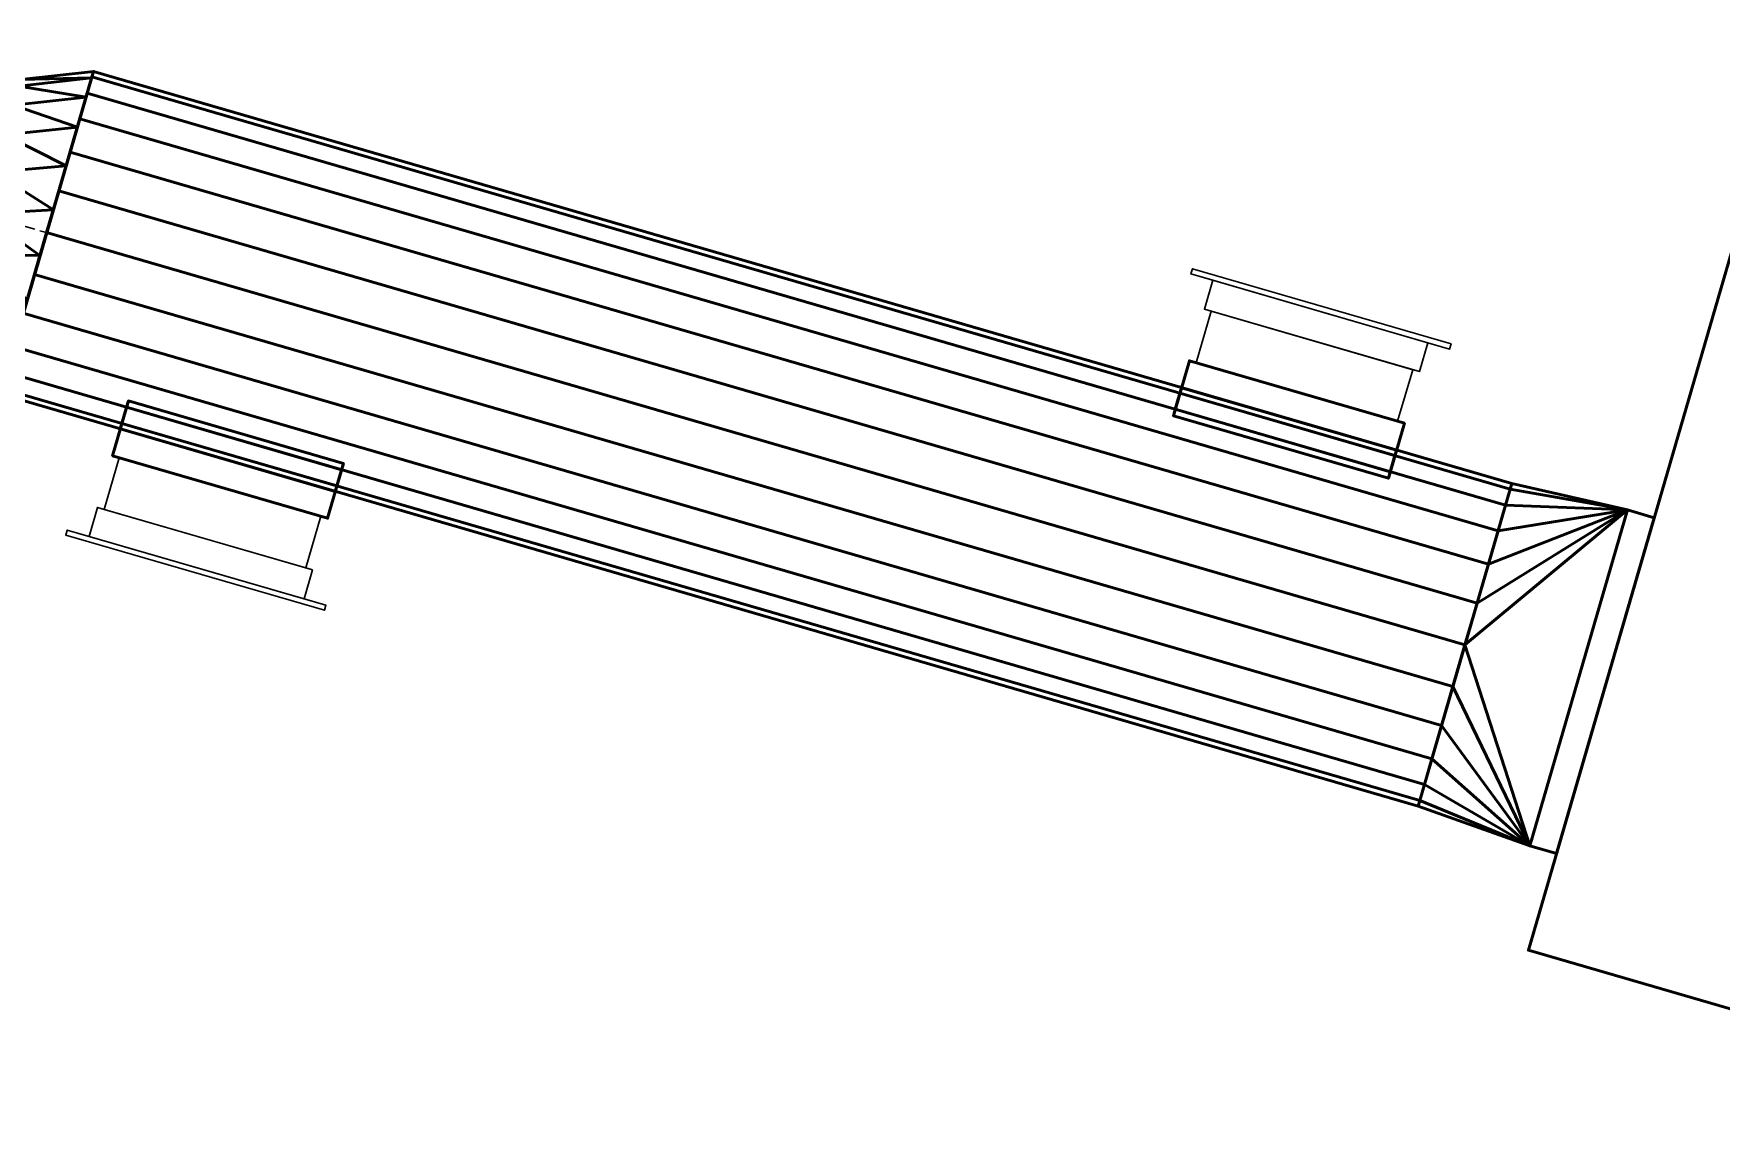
# Model space of a CAD drawing. Header units: inches. Extents: x -1654 to 1344, y -1538 to 36.
# Drawn here: x 440.2 to 500.5, y -912.4 to -873.4 of the extents above; entities that cross this region are included whole.
import ezdxf

# ---------------------------------------------------------------- set-up
doc = ezdxf.new("R2010")
doc.units = ezdxf.units.IN
doc.header["$MEASUREMENT"] = 0
doc.linetypes.add('Center', pattern=[1.25, 0.25, -0.1875, 0.625, -0.1875])
for name, color, linetype, lineweight in [('M-EQPT', 2, 'Continuous', 50), ('M-HVAC-CDFF', 3, 'Continuous', 30), ('M-HVAC-CDFF-SA', 3, 'Continuous', 30), ('M-HVAC-DUCT', 1, 'Center', 30), ('M-HVAC-DUCT-SA', 1, 'Continuous', 50)]:
    doc.layers.add(name, color=color, linetype=linetype, lineweight=lineweight)

# ---------------------------------------------------------------- blocks, each defined once
blk = doc.blocks.new('Heat Pump - Horizontal - Water Source - Heat Pump 3 Ton Horizontal-844840-_3D_')
at = {"layer": 'M-EQPT'}
mesh = blk.add_polyface(dxfattribs=at)
corners = [(-14.998, 12.199, 7.75), (-14.998, 12.199, -7.75), (-27.498, 12.199, -7.75), (-27.498, 12.199, 7.75)]
mesh.append_faces([[corners[k] for k in face] for face in [(2, 3, 0, 1)]])
mesh = blk.add_polyface(dxfattribs=at)
corners = [(-27.498, 12.199, -7.75), (-14.998, 12.199, -7.75), (-14.998, 11.199, -7.75), (-27.498, 11.199, -7.75)]
mesh.append_faces([[corners[k] for k in face] for face in [(0, 1, 2, 3)]])
mesh = blk.add_polyface(dxfattribs=at)
corners = [(-27.498, 12.199, 7.75), (-27.498, 12.199, -7.75), (-27.498, 11.199, -7.75), (-27.498, 11.199, 7.75)]
mesh.append_faces([[corners[k] for k in face] for face in [(0, 1, 2, 3)]])
mesh = blk.add_polyface(dxfattribs=at)
corners = [(-14.998, 12.199, 7.75), (-27.498, 12.199, 7.75), (-27.498, 11.199, 7.75), (-14.998, 11.199, 7.75)]
mesh.append_faces([[corners[k] for k in face] for face in [(0, 1, 2, 3)]])
mesh = blk.add_polyface(dxfattribs=at)
corners = [(-14.998, 12.199, -7.75), (-14.998, 12.199, 7.75), (-14.998, 11.199, 7.75), (-14.998, 11.199, -7.75)]
mesh.append_faces([[corners[k] for k in face] for face in [(0, 1, 2, 3)]])
mesh = blk.add_polyface(dxfattribs=at)
corners = [(31.1, -11.199, 9.65), (31.1, 11.199, 9.65), (-31.1, 11.199, 9.65), (-31.1, -11.199, 9.65)]
mesh.append_faces([[corners[k] for k in face] for face in [(3, 0, 1, 2)]])
mesh = blk.add_polyface(dxfattribs=at)
corners = [(31.1, -11.199, -9.65), (-31.1, -11.199, -9.65), (-31.1, 11.199, -9.65), (31.1, 11.199, -9.65)]
mesh.append_faces([[corners[k] for k in face] for face in [(1, 2, 3, 0)]])
mesh = blk.add_polyface(dxfattribs=at)
corners = [(-31.1, 11.199, 9.65), (31.1, 11.199, 9.65), (31.1, 11.199, -9.65), (-31.1, 11.199, -9.65)]
mesh.append_faces([[corners[k] for k in face] for face in [(0, 1, 2, 3)]])
mesh = blk.add_polyface(dxfattribs=at)
corners = [(-31.1, -11.199, 9.65), (-31.1, 11.199, 9.65), (-31.1, 11.199, -9.65), (-31.1, -11.199, -9.65)]
mesh.append_faces([[corners[k] for k in face] for face in [(0, 1, 2, 3)]])
mesh = blk.add_polyface(dxfattribs=at)
corners = [(-14.998, 11.199, 7.75), (-27.498, 11.199, 7.75), (-27.498, 11.199, -7.75), (-14.998, 11.199, -7.75)]
mesh.append_faces([[corners[k] for k in face] for face in [(1, 2, 3, 0)]])
blk = doc.blocks.new('Rectangular to Round Transition - Angle - 45 Degree-916115-_3D_')
at = {"layer": 'M-HVAC-DUCT', "color": 8, "linetype": 'Continuous', "lineweight": 50}
mesh = blk.add_polyface(dxfattribs=at)
corners = [(0, -6.25, 7.75), (0, 6.25, 7.75), (0, 6.25, -7.75), (0, -6.25, -7.75)]
mesh.append_faces([[corners[k] for k in face] for face in [(0, 1, 2, 3)]], dxfattribs={"color": 8})
mesh = blk.add_polyface(dxfattribs=at)
corners = [(0, -6.25, -7.75), (0, 6.25, -7.75), (4.225, 0, -6)]
mesh.append_faces([[corners[k] for k in face] for face in [(0, 1, 2)]], dxfattribs={"color": 8})
mesh = blk.add_polyface(dxfattribs=at)
corners = [(4.225, 6), (4.225, 5.796, -1.553), (4.225, 5.196, -3), (4.225, 4.243, -4.243), (4.225, 3, -5.196), (4.225, 1.553, -5.796), (4.225, 0, -6), (0, 6.25, -7.75), (0, 6.25, -7.75), (0, 6.25, -7.75), (0, 6.25, -7.75), (0, 6.25, -7.75), (0, 6.25, -7.75), (0, 6.25, -7.75), (0, 6.25, -7.75), (0, 6.25, -7.75), (0, 6.25, -7.75)]
mesh.append_faces([[corners[k] for k in face] for face in [(6, 8, 5), (9, 4, 5), (11, 3, 4), (3, 12, 2), (14, 1, 2), (15, 0, 1)]], dxfattribs={"color": 8})
mesh = blk.add_polyface(dxfattribs=at)
corners = [(0, 6.25, -7.75), (0, 6.25, 7.75), (4.225, 6)]
mesh.append_faces([[corners[k] for k in face] for face in [(0, 1, 2)]], dxfattribs={"color": 8})
mesh = blk.add_polyface(dxfattribs=at)
corners = [(4.225, 0, 6), (4.225, 1.553, 5.796), (4.225, 3, 5.196), (4.225, 4.243, 4.243), (4.225, 5.196, 3), (4.225, 5.796, 1.553), (4.225, 6), (0, 6.25, 7.75), (0, 6.25, 7.75), (0, 6.25, 7.75), (0, 6.25, 7.75), (0, 6.25, 7.75), (0, 6.25, 7.75), (0, 6.25, 7.75), (0, 6.25, 7.75), (0, 6.25, 7.75), (0, 6.25, 7.75)]
mesh.append_faces([[corners[k] for k in face] for face in [(6, 8, 5), (9, 4, 5), (11, 3, 4), (3, 12, 2), (14, 1, 2), (15, 0, 1)]], dxfattribs={"color": 8})
mesh = blk.add_polyface(dxfattribs=at)
corners = [(0, 6.25, 7.75), (0, -6.25, 7.75), (4.225, 0, 6)]
mesh.append_faces([[corners[k] for k in face] for face in [(0, 1, 2)]], dxfattribs={"color": 8})
mesh = blk.add_polyface(dxfattribs=at)
corners = [(4.225, 0, 6), (4.225, -1.553, 5.796), (4.225, -3, 5.196), (4.225, -4.243, 4.243), (4.225, -5.196, 3), (4.225, -5.796, 1.553), (4.225, -6), (4.225, -5.796, -1.553), (4.225, -5.196, -3), (4.225, -4.243, -4.243), (4.225, -3, -5.196), (4.225, -1.553, -5.796), (4.225, 0, -6), (4.225, 1.553, -5.796), (4.225, 3, -5.196), (4.225, 4.243, -4.243), (4.225, 5.196, -3), (4.225, 5.796, -1.553), (4.225, 6), (4.225, 5.796, 1.553), (4.225, 5.196, 3), (4.225, 4.243, 4.243), (4.225, 3, 5.196), (4.225, 1.553, 5.796)]
mesh.append_faces([[corners[k] for k in face] for face in [(7, 4, 5, 6)]], dxfattribs={"vtx0": -1, "color": 8})
mesh.append_faces([[corners[k] for k in face] for face in [(16, 21, 15)]], dxfattribs={"vtx0": -1, "vtx1": -1, "color": 8})
mesh.append_faces([[corners[k] for k in face] for face in [(15, 21, 22, 14), (1, 10, 11)]], dxfattribs={"vtx0": -1, "vtx2": -1, "color": 8})
mesh.append_faces([[corners[k] for k in face] for face in [(22, 12, 13, 14)]], dxfattribs={"vtx0": -1, "vtx3": -1, "color": 8})
mesh.append_faces([[corners[k] for k in face] for face in [(19, 20, 17, 18)]], dxfattribs={"vtx1": -1, "color": 8})
mesh.append_faces([[corners[k] for k in face] for face in [(2, 3, 10, 1), (23, 0, 12, 22), (9, 10, 3), (7, 8, 4)]], dxfattribs={"vtx1": -1, "vtx2": -1, "color": 8})
mesh.append_faces([[corners[k] for k in face] for face in [(0, 1, 11, 12), (3, 4, 8, 9), (20, 21, 16, 17)]], dxfattribs={"vtx1": -1, "vtx3": -1, "color": 8})
mesh = blk.add_polyface(dxfattribs=at)
corners = [(4.225, -6), (4.225, -5.796, 1.553), (4.225, -5.196, 3), (4.225, -4.243, 4.243), (4.225, -3, 5.196), (4.225, -1.553, 5.796), (4.225, 0, 6), (0, -6.25, 7.75), (0, -6.25, 7.75), (0, -6.25, 7.75), (0, -6.25, 7.75), (0, -6.25, 7.75), (0, -6.25, 7.75), (0, -6.25, 7.75), (0, -6.25, 7.75), (0, -6.25, 7.75), (0, -6.25, 7.75)]
mesh.append_faces([[corners[k] for k in face] for face in [(6, 8, 5), (9, 4, 5), (11, 3, 4), (3, 12, 2), (14, 1, 2), (15, 0, 1)]], dxfattribs={"color": 8})
mesh = blk.add_polyface(dxfattribs=at)
corners = [(4.225, 0, -6), (4.225, -1.553, -5.796), (4.225, -3, -5.196), (4.225, -4.243, -4.243), (4.225, -5.196, -3), (4.225, -5.796, -1.553), (4.225, -6), (0, -6.25, -7.75), (0, -6.25, -7.75), (0, -6.25, -7.75), (0, -6.25, -7.75), (0, -6.25, -7.75), (0, -6.25, -7.75), (0, -6.25, -7.75), (0, -6.25, -7.75), (0, -6.25, -7.75), (0, -6.25, -7.75)]
mesh.append_faces([[corners[k] for k in face] for face in [(6, 8, 5), (9, 4, 5), (11, 3, 4), (3, 12, 2), (14, 1, 2), (15, 0, 1)]], dxfattribs={"color": 8})
mesh = blk.add_polyface(dxfattribs=at)
corners = [(0, -6.25, 7.75), (0, -6.25, -7.75), (4.225, -6)]
mesh.append_faces([[corners[k] for k in face] for face in [(0, 1, 2)]], dxfattribs={"color": 8})
blk = doc.blocks.new('Supply Diffuser - Sidewall - 8 x 6-950920-_3D_')
at = {"layer": 'M-HVAC-CDFF'}
mesh = blk.add_polyface(dxfattribs=at)
corners = [(-3.75, 3, 2.75), (3.75, 3, 2.75), (3.75, 3, -2.75), (-3.75, 3, -2.75)]
mesh.append_faces([[corners[k] for k in face] for face in [(1, 2, 3, 0)]])
mesh = blk.add_polyface(dxfattribs=at)
corners = [(-3.75, 3, 2.75), (-3.75, 3, -2.75), (-3.75, 1.078125, -2.75), (-3.75, 1.078125, 2.75)]
mesh.append_faces([[corners[k] for k in face] for face in [(2, 3, 0, 1)]])
mesh = blk.add_polyface(dxfattribs=at)
corners = [(-3.75, 3, -2.75), (3.75, 3, -2.75), (3.75, 1.078125, -2.75), (-3.75, 1.078125, -2.75)]
mesh.append_faces([[corners[k] for k in face] for face in [(2, 3, 0, 1)]])
mesh = blk.add_polyface(dxfattribs=at)
corners = [(3.75, 3, 2.75), (-3.75, 3, 2.75), (-3.75, 1.078125, 2.75), (3.75, 1.078125, 2.75)]
mesh.append_faces([[corners[k] for k in face] for face in [(2, 3, 0, 1)]])
mesh = blk.add_polyface(dxfattribs=at)
corners = [(3.75, 3, -2.75), (3.75, 3, 2.75), (3.75, 1.078125, 2.75), (3.75, 1.078125, -2.75)]
mesh.append_faces([[corners[k] for k in face] for face in [(2, 3, 0, 1)]])
mesh = blk.add_polyface(dxfattribs=at)
corners = [(-4, 1.078125, 3), (4, 1.078125, 3), (4, 1.078125, -3), (-4, 1.078125, -3), (-3.75, 1.078125, 2.75), (-3.75, 1.078125, -2.75), (3.75, 1.078125, -2.75), (3.75, 1.078125, 2.75)]
mesh.append_faces([[corners[k] for k in face] for face in [(3, 5, 6, 2), (2, 6, 7, 1)]], dxfattribs={"vtx0": -1, "vtx2": -1})
mesh.append_faces([[corners[k] for k in face] for face in [(4, 5, 3, 0), (7, 4, 0, 1)]], dxfattribs={"vtx1": -1, "vtx3": -1})
mesh = blk.add_polyface(dxfattribs=at)
corners = [(-4, 1.078125, 3), (-4, 1.078125, -3), (-4, 0, -3), (-4, 0, 3)]
mesh.append_faces([[corners[k] for k in face] for face in [(2, 3, 0, 1)]])
mesh = blk.add_polyface(dxfattribs=at)
corners = [(-4, 1.078125, -3), (4, 1.078125, -3), (4, 0, -3), (-4, 0, -3)]
mesh.append_faces([[corners[k] for k in face] for face in [(2, 3, 0, 1)]])
mesh = blk.add_polyface(dxfattribs=at)
corners = [(4, 1.078125, 3), (-4, 1.078125, 3), (-4, 0, 3), (4, 0, 3)]
mesh.append_faces([[corners[k] for k in face] for face in [(2, 3, 0, 1)]])
mesh = blk.add_polyface(dxfattribs=at)
corners = [(4, 1.078125, -3), (4, 1.078125, 3), (4, 0, 3), (4, 0, -3)]
mesh.append_faces([[corners[k] for k in face] for face in [(2, 3, 0, 1)]])
mesh = blk.add_polyface(dxfattribs=at)
corners = [(4.8125, 0, 3.8125), (4.8125, 0, -3.8125), (-4.8125, 0, -3.8125), (-4.8125, 0, 3.8125), (-4, 0, 3), (-4, 0, -3), (4, 0, -3), (4, 0, 3)]
mesh.append_faces([[corners[k] for k in face] for face in [(3, 4, 5, 2), (2, 5, 6, 1)]], dxfattribs={"vtx0": -1, "vtx2": -1})
mesh.append_faces([[corners[k] for k in face] for face in [(7, 4, 3, 0), (6, 7, 0, 1)]], dxfattribs={"vtx1": -1, "vtx3": -1})
mesh = blk.add_polyface(dxfattribs=at)
corners = [(-4.8125, -0.1875, 3.8125), (4.8125, -0.1875, 3.8125), (4.8125, 0, 3.8125), (-4.8125, 0, 3.8125)]
mesh.append_faces([[corners[k] for k in face] for face in [(3, 0, 1, 2)]])
mesh = blk.add_polyface(dxfattribs=at)
corners = [(-4.8125, -0.1875, -3.8125), (-4.8125, -0.1875, 3.8125), (-4.8125, 0, 3.8125), (-4.8125, 0, -3.8125)]
mesh.append_faces([[corners[k] for k in face] for face in [(0, 1, 2, 3)]])
mesh = blk.add_polyface(dxfattribs=at)
corners = [(4.8125, -0.1875, -3.8125), (-4.8125, -0.1875, -3.8125), (-4.8125, 0, -3.8125), (4.8125, 0, -3.8125)]
mesh.append_faces([[corners[k] for k in face] for face in [(3, 0, 1, 2)]])
mesh = blk.add_polyface(dxfattribs=at)
corners = [(4.8125, -0.1875, 3.8125), (-4.8125, -0.1875, 3.8125), (-4.8125, -0.1875, -3.8125), (4.8125, -0.1875, -3.8125)]
mesh.append_faces([[corners[k] for k in face] for face in [(3, 0, 1, 2)]])
mesh = blk.add_polyface(dxfattribs=at)
corners = [(4.8125, -0.1875, 3.8125), (4.8125, -0.1875, -3.8125), (4.8125, 0, -3.8125), (4.8125, 0, 3.8125)]
mesh.append_faces([[corners[k] for k in face] for face in [(0, 1, 2, 3)]])
blk = doc.blocks.new('Round Transition - Angle - 45 Degree-838119-_3D_')
at = {"layer": 'M-HVAC-DUCT', "color": 8, "linetype": 'Continuous', "lineweight": 50}
mesh = blk.add_polyface(dxfattribs=at)
corners = [(0, -6), (0, -5.757, 1.69), (0, -5.048, 3.244), (0, -3.929, 4.534), (0, -2.492, 5.458), (0, -0.854, 5.939), (0, 0.854, 5.939), (0, 2.492, 5.458), (0, 3.929, 4.534), (0, 5.048, 3.244), (0, 5.757, 1.69), (0, 6), (0, 5.757, -1.69), (0, 5.048, -3.244), (0, 3.929, -4.534), (0, 2.492, -5.458), (0, 0.854, -5.939), (0, -0.854, -5.939), (0, -2.492, -5.458), (0, -3.929, -4.534), (0, -5.048, -3.244), (0, -5.757, -1.69)]
mesh.append_faces([[corners[k] for k in face] for face in [(11, 9, 10)]], dxfattribs={"vtx0": -1, "color": 8})
mesh.append_faces([[corners[k] for k in face] for face in [(14, 3, 12, 13), (12, 3, 11)]], dxfattribs={"vtx0": -1, "vtx1": -1, "color": 8})
mesh.append_faces([[corners[k] for k in face] for face in [(15, 0, 3, 14)]], dxfattribs={"vtx0": -1, "vtx1": -1, "vtx2": -1, "color": 8})
mesh.append_faces([[corners[k] for k in face] for face in [(11, 7, 8, 9), (0, 15, 16, 17)]], dxfattribs={"vtx0": -1, "vtx3": -1, "color": 8})
mesh.append_faces([[corners[k] for k in face] for face in [(6, 7, 11, 5)]], dxfattribs={"vtx1": -1, "vtx2": -1, "color": 8})
mesh.append_faces([[corners[k] for k in face] for face in [(20, 21, 0, 19)]], dxfattribs={"vtx2": -1, "color": 8})
mesh.append_faces([[corners[k] for k in face] for face in [(3, 4, 5, 11), (17, 18, 19, 0)]], dxfattribs={"vtx2": -1, "vtx3": -1, "color": 8})
mesh.append_faces([[corners[k] for k in face] for face in [(0, 1, 2, 3)]], dxfattribs={"vtx3": -1, "color": 8})
mesh = blk.add_polyface(dxfattribs=at)
corners = [(0, -6), (0, -5.757, -1.69), (0, -5.048, -3.244), (0, -3.929, -4.534), (0, -2.492, -5.458), (0, -0.854, -5.939), (0, 0.854, -5.939), (0, 2.492, -5.458), (0, 3.929, -4.534), (0, 5.048, -3.244), (0, 5.757, -1.69), (0, 6), (2.414, 5), (2.414, 4.755, -1.545), (2.414, 4.045, -2.939), (2.414, 2.939, -4.045), (2.414, 1.545, -4.755), (2.414, 0, -5), (2.414, -1.545, -4.755), (2.414, -2.939, -4.045), (2.414, -4.045, -2.939), (2.414, -4.755, -1.545), (2.414, -5)]
mesh.append_faces([[corners[k] for k in face] for face in [(12, 10, 11)]], dxfattribs={"vtx0": -1, "color": 8})
mesh.append_faces([[corners[k] for k in face] for face in [(9, 14, 8), (5, 18, 4), (4, 19, 3)]], dxfattribs={"vtx0": -1, "vtx1": -1, "color": 8})
mesh.append_faces([[corners[k] for k in face] for face in [(13, 9, 10), (15, 7, 8), (20, 2, 3), (17, 5, 6)]], dxfattribs={"vtx0": -1, "vtx2": -1, "color": 8})
mesh.append_faces([[corners[k] for k in face] for face in [(0, 1, 22)]], dxfattribs={"vtx1": -1, "color": 8})
mesh.append_faces([[corners[k] for k in face] for face in [(12, 13, 10), (15, 16, 7), (14, 15, 8), (13, 14, 9), (6, 7, 16), (16, 17, 6), (18, 19, 4), (17, 18, 5), (21, 22, 1), (20, 21, 2), (19, 20, 3), (1, 2, 21)]], dxfattribs={"vtx1": -1, "vtx2": -1, "color": 8})
mesh = blk.add_polyface(dxfattribs=at)
corners = [(0, 6), (0, 5.757, 1.69), (0, 5.048, 3.244), (0, 3.929, 4.534), (0, 2.492, 5.458), (0, 0.854, 5.939), (0, -0.854, 5.939), (0, -2.492, 5.458), (0, -3.929, 4.534), (0, -5.048, 3.244), (0, -5.757, 1.69), (0, -6), (2.414, -5), (2.414, -4.755, 1.545), (2.414, -4.045, 2.939), (2.414, -2.939, 4.045), (2.414, -1.545, 4.755), (2.414, 0, 5), (2.414, 1.545, 4.755), (2.414, 2.939, 4.045), (2.414, 4.045, 2.939), (2.414, 4.755, 1.545), (2.414, 5)]
mesh.append_faces([[corners[k] for k in face] for face in [(12, 10, 11)]], dxfattribs={"vtx0": -1, "color": 8})
mesh.append_faces([[corners[k] for k in face] for face in [(9, 14, 8), (5, 18, 4), (4, 19, 3)]], dxfattribs={"vtx0": -1, "vtx1": -1, "color": 8})
mesh.append_faces([[corners[k] for k in face] for face in [(13, 9, 10), (15, 7, 8), (20, 2, 3), (17, 5, 6)]], dxfattribs={"vtx0": -1, "vtx2": -1, "color": 8})
mesh.append_faces([[corners[k] for k in face] for face in [(0, 1, 22)]], dxfattribs={"vtx1": -1, "color": 8})
mesh.append_faces([[corners[k] for k in face] for face in [(12, 13, 10), (15, 16, 7), (14, 15, 8), (13, 14, 9), (6, 7, 16), (16, 17, 6), (18, 19, 4), (17, 18, 5), (21, 22, 1), (20, 21, 2), (19, 20, 3), (1, 2, 21)]], dxfattribs={"vtx1": -1, "vtx2": -1, "color": 8})
mesh = blk.add_polyface(dxfattribs=at)
corners = [(2.414, -5), (2.414, -4.755, -1.545), (2.414, -4.045, -2.939), (2.414, -2.939, -4.045), (2.414, -1.545, -4.755), (2.414, 0, -5), (2.414, 1.545, -4.755), (2.414, 2.939, -4.045), (2.414, 4.045, -2.939), (2.414, 4.755, -1.545), (2.414, 5), (2.414, 4.755, 1.545), (2.414, 4.045, 2.939), (2.414, 2.939, 4.045), (2.414, 1.545, 4.755), (2.414, 0, 5), (2.414, -1.545, 4.755), (2.414, -2.939, 4.045), (2.414, -4.045, 2.939), (2.414, -4.755, 1.545)]
mesh.append_faces([[corners[k] for k in face] for face in [(9, 19, 4, 6)]], dxfattribs={"vtx0": -1, "vtx1": -1, "vtx2": -1, "vtx3": -1, "color": 8})
mesh.append_faces([[corners[k] for k in face] for face in [(9, 15, 16, 17), (9, 17, 18, 19)]], dxfattribs={"vtx0": -1, "vtx3": -1, "color": 8})
mesh.append_faces([[corners[k] for k in face] for face in [(1, 2, 19, 0), (8, 9, 6, 7)]], dxfattribs={"vtx1": -1, "color": 8})
mesh.append_faces([[corners[k] for k in face] for face in [(14, 15, 9, 13), (12, 13, 9)]], dxfattribs={"vtx1": -1, "vtx2": -1, "color": 8})
mesh.append_faces([[corners[k] for k in face] for face in [(4, 5, 6)]], dxfattribs={"vtx2": -1, "color": 8})
mesh.append_faces([[corners[k] for k in face] for face in [(2, 3, 4, 19)]], dxfattribs={"vtx2": -1, "vtx3": -1, "color": 8})
mesh.append_faces([[corners[k] for k in face] for face in [(9, 10, 11, 12)]], dxfattribs={"vtx3": -1, "color": 8})
blk = doc.blocks.new('Rectangular Takeoff - Standard-916461-_3D_')
at = {"layer": 'M-HVAC-DUCT', "color": 8, "linetype": 'Continuous', "lineweight": 50}
mesh = blk.add_polyface(dxfattribs=at)
corners = [(-1.044, 4, 3), (-1.044, 4, -3), (-1.044, -4, -3), (-1.044, -4, 3)]
mesh.append_faces([[corners[k] for k in face] for face in [(0, 1, 2, 3)]], dxfattribs={"color": 8})
mesh = blk.add_polyface(dxfattribs=at)
corners = [(-1.044, 4, -3), (-1.044, 4, 3), (1, 4, 3), (1, 4, -3)]
mesh.append_faces([[corners[k] for k in face] for face in [(3, 0, 1, 2)]], dxfattribs={"color": 8})
mesh = blk.add_polyface(dxfattribs=at)
corners = [(-1.044, -4, -3), (-1.044, 4, -3), (1, 4, -3), (1, -4, -3)]
mesh.append_faces([[corners[k] for k in face] for face in [(3, 0, 1, 2)]], dxfattribs={"color": 8})
mesh = blk.add_polyface(dxfattribs=at)
corners = [(1, 4, 3), (-1.044, 4, 3), (-1.044, -4, 3), (1, -4, 3)]
mesh.append_faces([[corners[k] for k in face] for face in [(1, 2, 3, 0)]], dxfattribs={"color": 8})
mesh = blk.add_polyface(dxfattribs=at)
corners = [(1, 4, 3), (1, -4, 3), (1, -4, -3), (1, 4, -3)]
mesh.append_faces([[corners[k] for k in face] for face in [(3, 0, 1, 2)]], dxfattribs={"color": 8})
mesh = blk.add_polyface(dxfattribs=at)
corners = [(-1.044, -4, 3), (-1.044, -4, -3), (1, -4, -3), (1, -4, 3)]
mesh.append_faces([[corners[k] for k in face] for face in [(0, 1, 2, 3)]], dxfattribs={"color": 8})
blk = doc.blocks.new('Rectangular Takeoff - Standard-906652-_3D_')
at = {"layer": 'M-HVAC-DUCT', "color": 8, "linetype": 'Continuous', "lineweight": 50}
mesh = blk.add_polyface(dxfattribs=at)
corners = [(-1.044, -4, 3), (-1.044, 4, 3), (-1.044, 4, -3), (-1.044, -4, -3)]
mesh.append_faces([[corners[k] for k in face] for face in [(1, 2, 3, 0)]], dxfattribs={"color": 8})
mesh = blk.add_polyface(dxfattribs=at)
corners = [(-1.044, 4, -3), (1, 4, -3), (1, -4, -3), (-1.044, -4, -3)]
mesh.append_faces([[corners[k] for k in face] for face in [(3, 0, 1, 2)]], dxfattribs={"color": 8})
mesh = blk.add_polyface(dxfattribs=at)
corners = [(-1.044, 4, 3), (1, 4, 3), (1, 4, -3), (-1.044, 4, -3)]
mesh.append_faces([[corners[k] for k in face] for face in [(2, 3, 0, 1)]], dxfattribs={"color": 8})
mesh = blk.add_polyface(dxfattribs=at)
corners = [(1, -4, 3), (1, 4, 3), (-1.044, 4, 3), (-1.044, -4, 3)]
mesh.append_faces([[corners[k] for k in face] for face in [(1, 2, 3, 0)]], dxfattribs={"color": 8})
mesh = blk.add_polyface(dxfattribs=at)
corners = [(1, -4, 3), (1, -4, -3), (1, 4, -3), (1, 4, 3)]
mesh.append_faces([[corners[k] for k in face] for face in [(3, 0, 1, 2)]], dxfattribs={"color": 8})
mesh = blk.add_polyface(dxfattribs=at)
corners = [(-1.044, -4, -3), (1, -4, -3), (1, -4, 3), (-1.044, -4, 3)]
mesh.append_faces([[corners[k] for k in face] for face in [(3, 0, 1, 2)]], dxfattribs={"color": 8})

msp = doc.modelspace()

# ---------------------------------------------------------------- linework, layer by layer
at = {"layer": 'M-HVAC-DUCT', "color": 5}
for q in [(438.334, -879.866, 1338), (491.329, -895.273, 1338), (491.329, -895.273, 1338)]:
    msp.add_line((440.652, -880.54, 1338), q, dxfattribs=at)

# ---------------------------------------------------------------- block references
at = {"layer": 'M-EQPT', "rotation": 73.79013128408253}
msp.add_blockref('Heat Pump - Horizontal - Water Source - Heat Pump 3 Ton Horizontal-844840-_3D_', (513.032, -879.454, 1338), dxfattribs=at)
at = {"layer": 'M-HVAC-CDFF-SA'}
for p, rotation in [((486.16, -883.356, 1338), 163.7901312840832), ((446.008, -892.512, 1338), 343.7901312840834)]:
    msp.add_blockref('Supply Diffuser - Sidewall - 8 x 6-950920-_3D_', p, dxfattribs=dict(at, rotation=rotation))
at = {"layer": 'M-HVAC-DUCT-SA', "color": 8, "rotation": 163.7901312840834}
for name, p in [('Round Transition - Angle - 45 Degree-838119-_3D_', (440.652, -880.54, 1338)), ('Rectangular to Round Transition - Angle - 45 Degree-916115-_3D_', (495.386, -896.452, 1338))]:
    msp.add_blockref(name, p, dxfattribs=at)
at = {"layer": 'M-HVAC-DUCT-SA', "color": 8, "extrusion": (0, 0, -1)}
for name, p, rotation in [('Rectangular Takeoff - Standard-906652-_3D_', (-485.044, -887.197, -1338), 106.2098687159166), ('Rectangular Takeoff - Standard-916461-_3D_', (-447.125, -888.671, -1338), 286.2098687159166)]:
    msp.add_blockref(name, p, dxfattribs=dict(at, rotation=rotation))

# ---------------------------------------------------------------- meshes
at = {"layer": 'M-HVAC-DUCT-SA', "color": 8}
mesh = msp.add_polyface(dxfattribs=at)
corners = [(438.977, -886.302, 1338), (439.034, -886.105, 1339.553), (439.201, -885.53, 1341), (439.467, -884.614, 1342.243), (439.814, -883.421, 1343.196), (440.218, -882.032, 1343.796), (440.652, -880.54, 1344), (441.085, -879.049, 1343.796), (441.489, -877.66, 1343.196), (441.836, -876.466, 1342.243), (442.102, -875.551, 1341), (442.27, -874.975, 1339.553), (442.327, -874.779, 1338), (442.27, -874.975, 1336.447), (442.102, -875.551, 1335), (441.836, -876.466, 1333.757), (441.489, -877.66, 1332.804), (441.085, -879.049, 1332.204), (440.652, -880.54, 1332), (440.218, -882.032, 1332.204), (439.814, -883.421, 1332.804), (439.467, -884.614, 1333.757), (439.201, -885.53, 1335), (439.034, -886.105, 1336.447)]
mesh.append_faces([[corners[k] for k in face] for face in [(19, 22, 17, 18), (7, 2, 5, 6)]], dxfattribs={"vtx0": -1, "vtx1": -1, "color": 8})
mesh.append_faces([[corners[k] for k in face] for face in [(7, 23, 1, 2)]], dxfattribs={"vtx0": -1, "vtx1": -1, "vtx3": -1, "color": 8})
mesh.append_faces([[corners[k] for k in face] for face in [(13, 22, 23, 11), (22, 13, 14, 17), (7, 10, 11, 23)]], dxfattribs={"vtx0": -1, "vtx2": -1, "vtx3": -1, "color": 8})
mesh.append_faces([[corners[k] for k in face] for face in [(16, 17, 14, 15), (12, 13, 11)]], dxfattribs={"vtx1": -1, "color": 8})
mesh.append_faces([[corners[k] for k in face] for face in [(20, 21, 22, 19), (23, 0, 1)]], dxfattribs={"vtx2": -1, "color": 8})
mesh.append_faces([[corners[k] for k in face] for face in [(2, 3, 4, 5), (7, 8, 9, 10)]], dxfattribs={"vtx3": -1, "color": 8})
mesh = msp.add_polyface(dxfattribs=at)
corners = [(442.327, -874.779, 1338), (442.27, -874.975, 1339.553), (442.102, -875.551, 1341), (441.836, -876.466, 1342.243), (441.489, -877.66, 1343.196), (441.085, -879.049, 1343.796), (440.652, -880.54, 1344), (491.329, -895.273, 1344), (491.762, -893.782, 1343.796), (492.166, -892.392, 1343.196), (492.513, -891.199, 1342.243), (492.779, -890.283, 1341), (492.947, -889.708, 1339.553), (493.004, -889.511, 1338)]
mesh.append_faces([[corners[k] for k in face] for face in [(7, 8, 5, 6)]], dxfattribs={"vtx1": -1, "color": 8})
mesh.append_faces([[corners[k] for k in face] for face in [(8, 9, 4, 5), (3, 4, 9, 10), (11, 12, 1, 2), (2, 3, 10, 11)]], dxfattribs={"vtx1": -1, "vtx3": -1, "color": 8})
mesh.append_faces([[corners[k] for k in face] for face in [(12, 13, 0, 1)]], dxfattribs={"vtx3": -1, "color": 8})
mesh = msp.add_polyface(dxfattribs=at)
corners = [(440.652, -880.54, 1332), (441.085, -879.049, 1332.204), (441.489, -877.66, 1332.804), (441.836, -876.466, 1333.757), (442.102, -875.551, 1335), (442.27, -874.975, 1336.447), (442.327, -874.779, 1338), (493.004, -889.511, 1338), (492.947, -889.708, 1336.447), (492.779, -890.283, 1335), (492.513, -891.199, 1333.757), (492.166, -892.392, 1332.804), (491.762, -893.782, 1332.204), (491.329, -895.273, 1332)]
mesh.append_faces([[corners[k] for k in face] for face in [(7, 8, 5, 6)]], dxfattribs={"vtx1": -1, "color": 8})
mesh.append_faces([[corners[k] for k in face] for face in [(8, 9, 4, 5), (3, 4, 9, 10), (11, 12, 1, 2), (2, 3, 10, 11)]], dxfattribs={"vtx1": -1, "vtx3": -1, "color": 8})
mesh.append_faces([[corners[k] for k in face] for face in [(12, 13, 0, 1)]], dxfattribs={"vtx3": -1, "color": 8})
mesh = msp.add_polyface(dxfattribs=at)
corners = [(440.652, -880.54, 1344), (440.218, -882.032, 1343.796), (439.814, -883.421, 1343.196), (439.467, -884.614, 1342.243), (439.201, -885.53, 1341), (439.034, -886.105, 1339.553), (438.977, -886.302, 1338), (489.654, -901.034, 1338), (489.711, -900.838, 1339.553), (489.878, -900.262, 1341), (490.145, -899.347, 1342.243), (490.491, -898.154, 1343.196), (490.895, -896.764, 1343.796), (491.329, -895.273, 1344)]
mesh.append_faces([[corners[k] for k in face] for face in [(8, 9, 4, 5), (3, 4, 9, 10), (11, 12, 1, 2), (2, 3, 10, 11)]], dxfattribs={"vtx1": -1, "vtx3": -1, "color": 8})
mesh.append_faces([[corners[k] for k in face] for face in [(6, 7, 8, 5)]], dxfattribs={"vtx2": -1, "color": 8})
mesh.append_faces([[corners[k] for k in face] for face in [(12, 13, 0, 1)]], dxfattribs={"vtx3": -1, "color": 8})
mesh = msp.add_polyface(dxfattribs=at)
corners = [(438.977, -886.302, 1338), (439.034, -886.105, 1336.447), (439.201, -885.53, 1335), (439.467, -884.614, 1333.757), (439.814, -883.421, 1332.804), (440.218, -882.032, 1332.204), (440.652, -880.54, 1332), (491.329, -895.273, 1332), (490.895, -896.764, 1332.204), (490.491, -898.154, 1332.804), (490.145, -899.347, 1333.757), (489.878, -900.262, 1335), (489.711, -900.838, 1336.447), (489.654, -901.034, 1338)]
mesh.append_faces([[corners[k] for k in face] for face in [(7, 8, 5, 6)]], dxfattribs={"vtx1": -1, "color": 8})
mesh.append_faces([[corners[k] for k in face] for face in [(8, 9, 4, 5), (3, 4, 9, 10), (11, 12, 1, 2), (2, 3, 10, 11)]], dxfattribs={"vtx1": -1, "vtx3": -1, "color": 8})
mesh.append_faces([[corners[k] for k in face] for face in [(12, 13, 0, 1)]], dxfattribs={"vtx3": -1, "color": 8})
mesh = msp.add_polyface(dxfattribs=at)
corners = [(480.911, -887.083, 1335), (480.911, -887.083, 1341), (480.978, -886.852, 1341), (481.146, -886.277, 1339.553), (481.203, -886.081, 1338), (481.146, -886.277, 1336.447), (480.978, -886.852, 1335)]
mesh.append_faces([[corners[k] for k in face] for face in [(6, 0, 5)]], dxfattribs={"vtx1": -1, "color": 8})
mesh.append_faces([[corners[k] for k in face] for face in [(0, 1, 4, 5)]], dxfattribs={"vtx1": -1, "vtx3": -1, "color": 8})
mesh.append_faces([[corners[k] for k in face] for face in [(1, 2, 3, 4)]], dxfattribs={"vtx3": -1, "color": 8})
mesh = msp.add_polyface(dxfattribs=at)
corners = [(488.885, -888.314, 1338), (481.203, -886.081, 1338), (481.146, -886.277, 1339.553), (480.978, -886.852, 1341), (488.66, -889.086, 1341), (488.828, -888.51, 1339.553)]
mesh.append_faces([[corners[k] for k in face] for face in [(2, 3, 4, 5), (5, 0, 1, 2)]], dxfattribs={"vtx3": -1, "color": 8})
mesh = msp.add_polyface(dxfattribs=at)
corners = [(481.203, -886.081, 1338), (488.885, -888.314, 1338), (488.828, -888.51, 1336.447), (488.66, -889.086, 1335), (480.978, -886.852, 1335), (481.146, -886.277, 1336.447)]
mesh.append_faces([[corners[k] for k in face] for face in [(5, 0, 1, 2), (2, 3, 4, 5)]], dxfattribs={"vtx3": -1, "color": 8})
mesh = msp.add_polyface(dxfattribs=at)
corners = [(443.575, -886.552, 1341), (443.575, -886.552, 1335), (443.508, -886.782, 1335), (443.341, -887.358, 1336.447), (443.284, -887.554, 1338), (443.341, -887.358, 1339.553), (443.508, -886.782, 1341)]
mesh.append_faces([[corners[k] for k in face] for face in [(6, 0, 5)]], dxfattribs={"vtx1": -1, "color": 8})
mesh.append_faces([[corners[k] for k in face] for face in [(0, 1, 4, 5)]], dxfattribs={"vtx1": -1, "vtx3": -1, "color": 8})
mesh.append_faces([[corners[k] for k in face] for face in [(1, 2, 3, 4)]], dxfattribs={"vtx3": -1, "color": 8})
mesh = msp.add_polyface(dxfattribs=at)
corners = [(443.284, -887.554, 1338), (450.966, -889.787, 1338), (451.023, -889.591, 1339.553), (451.19, -889.015, 1341), (443.508, -886.782, 1341), (443.341, -887.358, 1339.553)]
mesh.append_faces([[corners[k] for k in face] for face in [(2, 5, 0, 1)]], dxfattribs={"vtx0": -1, "color": 8})
mesh.append_faces([[corners[k] for k in face] for face in [(2, 3, 4, 5)]], dxfattribs={"vtx3": -1, "color": 8})
mesh = msp.add_polyface(dxfattribs=at)
corners = [(450.966, -889.787, 1338), (443.284, -887.554, 1338), (443.341, -887.358, 1336.447), (443.508, -886.782, 1335), (451.19, -889.015, 1335), (451.023, -889.591, 1336.447)]
mesh.append_faces([[corners[k] for k in face] for face in [(2, 3, 4, 5), (5, 0, 1, 2)]], dxfattribs={"vtx3": -1, "color": 8})
mesh = msp.add_polyface(dxfattribs=at)
corners = [(451.257, -888.785, 1341), (443.575, -886.552, 1341), (443.508, -886.782, 1341), (451.19, -889.015, 1341)]
mesh.append_faces([[corners[k] for k in face] for face in [(0, 1, 2, 3)]], dxfattribs={"color": 8})
mesh = msp.add_polyface(dxfattribs=at)
corners = [(443.575, -886.552, 1335), (451.257, -888.785, 1335), (451.19, -889.015, 1335), (443.508, -886.782, 1335)]
mesh.append_faces([[corners[k] for k in face] for face in [(3, 0, 1, 2)]], dxfattribs={"color": 8})
mesh = msp.add_polyface(dxfattribs=at)
corners = [(443.575, -886.552, 1335), (443.575, -886.552, 1341), (451.257, -888.785, 1341), (451.257, -888.785, 1335)]
mesh.append_faces([[corners[k] for k in face] for face in [(0, 1, 2, 3)]], dxfattribs={"color": 8})
mesh = msp.add_polyface(dxfattribs=at)
corners = [(480.911, -887.083, 1341), (488.593, -889.316, 1341), (488.66, -889.086, 1341), (480.978, -886.852, 1341)]
mesh.append_faces([[corners[k] for k in face] for face in [(0, 1, 2, 3)]], dxfattribs={"color": 8})
mesh = msp.add_polyface(dxfattribs=at)
corners = [(488.593, -889.316, 1335), (480.911, -887.083, 1335), (480.978, -886.852, 1335), (488.66, -889.086, 1335)]
mesh.append_faces([[corners[k] for k in face] for face in [(0, 1, 2, 3)]], dxfattribs={"color": 8})
mesh = msp.add_polyface(dxfattribs=at)
corners = [(480.911, -887.083, 1335), (488.593, -889.316, 1335), (488.593, -889.316, 1341), (480.911, -887.083, 1341)]
mesh.append_faces([[corners[k] for k in face] for face in [(1, 2, 3, 0)]], dxfattribs={"color": 8})
mesh = msp.add_polyface(dxfattribs=at)
corners = [(488.593, -889.316, 1341), (488.593, -889.316, 1335), (488.66, -889.086, 1335), (488.828, -888.51, 1336.447), (488.885, -888.314, 1338), (488.828, -888.51, 1339.553), (488.66, -889.086, 1341)]
mesh.append_faces([[corners[k] for k in face] for face in [(6, 0, 5)]], dxfattribs={"vtx1": -1, "color": 8})
mesh.append_faces([[corners[k] for k in face] for face in [(0, 1, 4, 5)]], dxfattribs={"vtx1": -1, "vtx3": -1, "color": 8})
mesh.append_faces([[corners[k] for k in face] for face in [(1, 2, 3, 4)]], dxfattribs={"vtx3": -1, "color": 8})
mesh = msp.add_polyface(dxfattribs=at)
corners = [(451.257, -888.785, 1335), (451.257, -888.785, 1341), (451.19, -889.015, 1341), (451.023, -889.591, 1339.553), (450.966, -889.787, 1338), (451.023, -889.591, 1336.447), (451.19, -889.015, 1335)]
mesh.append_faces([[corners[k] for k in face] for face in [(6, 0, 5)]], dxfattribs={"vtx1": -1, "color": 8})
mesh.append_faces([[corners[k] for k in face] for face in [(0, 1, 4, 5)]], dxfattribs={"vtx1": -1, "vtx3": -1, "color": 8})
mesh.append_faces([[corners[k] for k in face] for face in [(1, 2, 3, 4)]], dxfattribs={"vtx3": -1, "color": 8})
mesh = msp.add_polyface(dxfattribs=at)
corners = [(489.654, -901.034, 1338), (489.711, -900.838, 1336.447), (489.878, -900.262, 1335), (490.145, -899.347, 1333.757), (490.491, -898.154, 1332.804), (490.895, -896.764, 1332.204), (491.329, -895.273, 1332), (491.762, -893.782, 1332.204), (492.166, -892.392, 1332.804), (492.513, -891.199, 1333.757), (492.779, -890.283, 1335), (492.947, -889.708, 1336.447), (493.004, -889.511, 1338), (492.947, -889.708, 1339.553), (492.779, -890.283, 1341), (492.513, -891.199, 1342.243), (492.166, -892.392, 1343.196), (491.762, -893.782, 1343.796), (491.329, -895.273, 1344), (490.895, -896.764, 1343.796), (490.491, -898.154, 1343.196), (490.145, -899.347, 1342.243), (489.878, -900.262, 1341), (489.711, -900.838, 1339.553)]
mesh.append_faces([[corners[k] for k in face] for face in [(4, 2, 3), (10, 7, 8, 9), (13, 11, 12)]], dxfattribs={"vtx0": -1, "color": 8})
mesh.append_faces([[corners[k] for k in face] for face in [(19, 22, 17, 18)]], dxfattribs={"vtx0": -1, "vtx1": -1, "color": 8})
mesh.append_faces([[corners[k] for k in face] for face in [(23, 1, 17, 22), (5, 7, 2, 4)]], dxfattribs={"vtx0": -1, "vtx1": -1, "vtx2": -1, "color": 8})
mesh.append_faces([[corners[k] for k in face] for face in [(6, 7, 5)]], dxfattribs={"vtx1": -1, "color": 8})
mesh.append_faces([[corners[k] for k in face] for face in [(1, 2, 11, 13), (10, 11, 2, 7), (13, 14, 17, 1)]], dxfattribs={"vtx1": -1, "vtx2": -1, "vtx3": -1, "color": 8})
mesh.append_faces([[corners[k] for k in face] for face in [(23, 0, 1), (20, 21, 22, 19), (15, 16, 17, 14)]], dxfattribs={"vtx2": -1, "color": 8})

doc.saveas('drawing.dxf')
